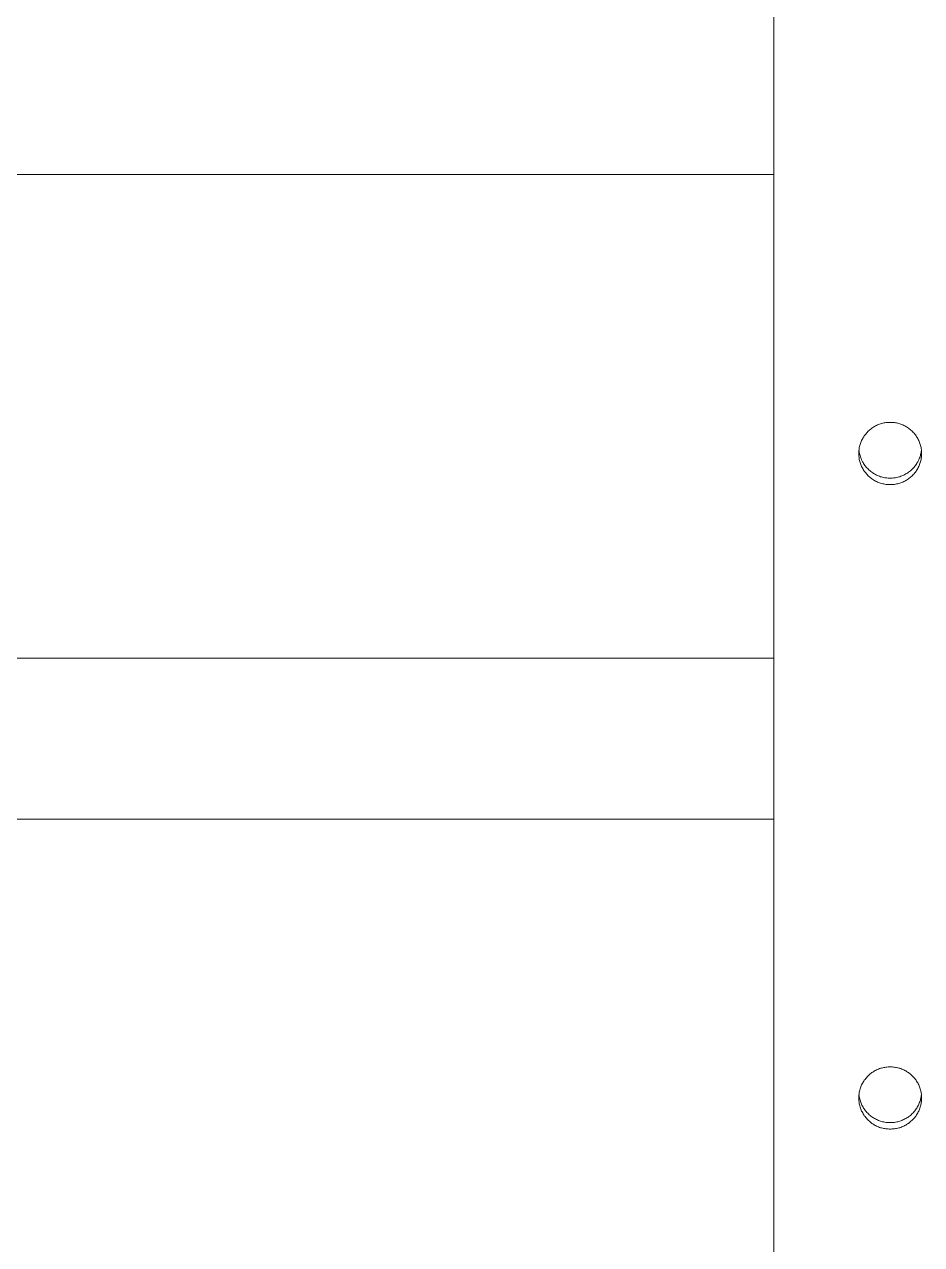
# Model space of a CAD drawing. Header units: millimetres. Extents: x -80 to 4518, y -398 to 2524.
# Drawn here: x 1547.2 to 1624.4, y 2057.4 to 2162.4 of the extents above; entities that cross this region are included whole.
import ezdxf

# ---------------------------------------------------------------- set-up
doc = ezdxf.new("R2010")
doc.units = ezdxf.units.MM
doc.layers.add('ZANO_R', color=7, linetype='Continuous', lineweight=0)

msp = doc.modelspace()

# ---------------------------------------------------------------- linework, layer by layer
at = {"layer": 'ZANO_R'}
for p, q in [((1611.68, 2042.54), (1611.68, 2259)), ((1397.77, 2149.5), (1611.68, 2149.5)), ((1619.63, 2127.25), (1619.57, 2127.18)), ((1619.69, 2127.32), (1619.63, 2127.25)), ((1619.75, 2127.39), (1619.69, 2127.32)), ((1619.82, 2127.45), (1619.75, 2127.39)), ((1619.89, 2127.52), (1619.82, 2127.45)), ((1619.96, 2127.58), (1619.89, 2127.52)), ((1620.03, 2127.63), (1619.96, 2127.58)), ((1620.11, 2127.69), (1620.03, 2127.63)), ((1620.18, 2127.74), (1620.11, 2127.69)), ((1620.26, 2127.79), (1620.18, 2127.74)), ((1620.34, 2127.84), (1620.26, 2127.79)), ((1620.42, 2127.88), (1620.34, 2127.84)), ((1620.51, 2127.92), (1620.42, 2127.88)), ((1620.59, 2127.96), (1620.51, 2127.92)), ((1620.68, 2128), (1620.59, 2127.96)), ((1620.76, 2128.03), (1620.68, 2128)), ((1620.85, 2128.06), (1620.76, 2128.03)), ((1620.94, 2128.08), (1620.85, 2128.06)), ((1621.03, 2128.11), (1620.94, 2128.08)), ((1621.12, 2128.13), (1621.03, 2128.11)), ((1621.21, 2128.14), (1621.12, 2128.13)), ((1621.31, 2128.16), (1621.21, 2128.14)), ((1621.4, 2128.17), (1621.31, 2128.16)), ((1621.49, 2128.17), (1621.4, 2128.17)), ((1621.58, 2128.18), (1621.49, 2128.17)), ((1621.68, 2128.18), (1621.58, 2128.18)), ((1621.77, 2128.18), (1621.68, 2128.18)), ((1621.86, 2128.17), (1621.77, 2128.18)), ((1621.95, 2128.17), (1621.86, 2128.17)), ((1622.05, 2128.16), (1621.95, 2128.17)), ((1622.14, 2128.14), (1622.05, 2128.16)), ((1622.23, 2128.13), (1622.14, 2128.14)), ((1622.32, 2128.11), (1622.23, 2128.13)), ((1622.41, 2128.08), (1622.32, 2128.11)), ((1622.5, 2128.06), (1622.41, 2128.08)), ((1622.59, 2128.03), (1622.5, 2128.06)), ((1622.67, 2128), (1622.59, 2128.03)), ((1622.76, 2127.96), (1622.67, 2128)), ((1622.85, 2127.92), (1622.76, 2127.96)), ((1622.93, 2127.88), (1622.85, 2127.92)), ((1623.01, 2127.84), (1622.93, 2127.88)), ((1623.09, 2127.79), (1623.01, 2127.84)), ((1623.17, 2127.74), (1623.09, 2127.79)), ((1623.25, 2127.69), (1623.17, 2127.74)), ((1623.32, 2127.63), (1623.25, 2127.69)), ((1623.39, 2127.58), (1623.32, 2127.63)), ((1623.46, 2127.52), (1623.39, 2127.58)), ((1623.53, 2127.45), (1623.46, 2127.52)), ((1623.6, 2127.39), (1623.53, 2127.45)), ((1623.66, 2127.32), (1623.6, 2127.39)), ((1623.73, 2127.25), (1623.66, 2127.32)), ((1623.79, 2127.18), (1623.73, 2127.25)), ((1619.09, 2126.28), (1619.07, 2126.19)), ((1619.12, 2126.37), (1619.09, 2126.28)), ((1619.15, 2126.46), (1619.12, 2126.37)), ((1619.19, 2126.54), (1619.15, 2126.46)), ((1619.22, 2126.63), (1619.19, 2126.54)), ((1619.26, 2126.71), (1619.22, 2126.63)), ((1619.31, 2126.8), (1619.26, 2126.71)), ((1619.35, 2126.88), (1619.31, 2126.8)), ((1619.4, 2126.95), (1619.35, 2126.88)), ((1619.45, 2127.03), (1619.4, 2126.95)), ((1619.51, 2127.11), (1619.45, 2127.03)), ((1619.57, 2127.18), (1619.51, 2127.11)), ((1623.84, 2127.11), (1623.79, 2127.18)), ((1623.9, 2127.03), (1623.84, 2127.11)), ((1623.95, 2126.95), (1623.9, 2127.03)), ((1624, 2126.88), (1623.95, 2126.95)), ((1624.04, 2126.8), (1624, 2126.88)), ((1624.09, 2126.71), (1624.04, 2126.8)), ((1624.13, 2126.63), (1624.09, 2126.71)), ((1624.17, 2126.54), (1624.13, 2126.63)), ((1624.2, 2126.46), (1624.17, 2126.54)), ((1624.23, 2126.37), (1624.2, 2126.46)), ((1624.26, 2126.28), (1624.23, 2126.37)), ((1624.29, 2126.19), (1624.26, 2126.28)), ((1618.99, 2125.74), (1618.98, 2125.64)), ((1618.98, 2125.64), (1618.98, 2125.55)), ((1618.98, 2125.55), (1618.98, 2125.46)), ((1618.98, 2125.46), (1618.98, 2125.37)), ((1618.98, 2125.37), (1618.99, 2125.27)), ((1619, 2125.83), (1618.99, 2125.74)), ((1619, 2125.69), (1618.99, 2125.78)), ((1618.99, 2125.27), (1619, 2125.18)), ((1619.01, 2125.92), (1619, 2125.83)), ((1619.02, 2125.6), (1619, 2125.69)), ((1619, 2125.18), (1619.01, 2125.09)), ((1619.02, 2126.01), (1619.01, 2125.92)), ((1619.04, 2126.1), (1619.02, 2126.01)), ((1619.04, 2125.5), (1619.02, 2125.6)), ((1619.07, 2126.19), (1619.04, 2126.1)), ((1619.06, 2125.41), (1619.04, 2125.5)), ((1619.08, 2125.32), (1619.06, 2125.41)), ((1619.11, 2125.23), (1619.08, 2125.32)), ((1619.14, 2125.14), (1619.11, 2125.23)), ((1624.24, 2125.23), (1624.21, 2125.14)), ((1624.27, 2125.32), (1624.24, 2125.23)), ((1624.29, 2125.41), (1624.27, 2125.32)), ((1624.31, 2126.1), (1624.29, 2126.19)), ((1624.32, 2125.5), (1624.29, 2125.41)), ((1624.33, 2126.01), (1624.31, 2126.1)), ((1624.33, 2125.6), (1624.32, 2125.5)), ((1624.34, 2125.92), (1624.33, 2126.01)), ((1624.35, 2125.69), (1624.33, 2125.6)), ((1624.36, 2125.83), (1624.34, 2125.92)), ((1624.34, 2125.09), (1624.36, 2125.18)), ((1624.36, 2125.78), (1624.35, 2125.69)), ((1624.37, 2125.74), (1624.36, 2125.83)), ((1624.36, 2125.18), (1624.37, 2125.27)), ((1624.37, 2125.64), (1624.37, 2125.74)), ((1624.38, 2125.55), (1624.37, 2125.64)), ((1624.37, 2125.37), (1624.38, 2125.46)), ((1624.37, 2125.27), (1624.37, 2125.37)), ((1624.38, 2125.46), (1624.38, 2125.55)), ((1619.01, 2125.09), (1619.02, 2125)), ((1619.02, 2125), (1619.04, 2124.91)), ((1619.04, 2124.91), (1619.07, 2124.82)), ((1619.07, 2124.82), (1619.09, 2124.73)), ((1619.09, 2124.73), (1619.12, 2124.64)), ((1619.12, 2124.64), (1619.15, 2124.55)), ((1619.17, 2125.06), (1619.14, 2125.14)), ((1619.15, 2124.55), (1619.19, 2124.46)), ((1619.21, 2124.97), (1619.17, 2125.06)), ((1619.19, 2124.46), (1619.22, 2124.38)), ((1619.25, 2124.89), (1619.21, 2124.97)), ((1619.22, 2124.38), (1619.26, 2124.3)), ((1619.3, 2124.8), (1619.25, 2124.89)), ((1619.26, 2124.3), (1619.31, 2124.21)), ((1619.34, 2124.72), (1619.3, 2124.8)), ((1619.31, 2124.21), (1619.35, 2124.13)), ((1619.39, 2124.64), (1619.34, 2124.72)), ((1619.35, 2124.13), (1619.4, 2124.05)), ((1619.44, 2124.56), (1619.39, 2124.64)), ((1619.5, 2124.48), (1619.44, 2124.56)), ((1619.55, 2124.41), (1619.5, 2124.48)), ((1619.61, 2124.34), (1619.55, 2124.41)), ((1619.67, 2124.27), (1619.61, 2124.34)), ((1619.74, 2124.2), (1619.67, 2124.27)), ((1619.8, 2124.13), (1619.74, 2124.2)), ((1619.87, 2124.07), (1619.8, 2124.13)), ((1623.55, 2124.13), (1623.48, 2124.07)), ((1623.61, 2124.2), (1623.55, 2124.13)), ((1623.68, 2124.27), (1623.61, 2124.2)), ((1623.74, 2124.34), (1623.68, 2124.27)), ((1623.8, 2124.41), (1623.74, 2124.34)), ((1623.86, 2124.48), (1623.8, 2124.41)), ((1623.91, 2124.56), (1623.86, 2124.48)), ((1623.96, 2124.64), (1623.91, 2124.56)), ((1623.95, 2124.05), (1624, 2124.13)), ((1624.01, 2124.72), (1623.96, 2124.64)), ((1624, 2124.13), (1624.04, 2124.21)), ((1624.06, 2124.8), (1624.01, 2124.72)), ((1624.04, 2124.21), (1624.09, 2124.3)), ((1624.1, 2124.89), (1624.06, 2124.8)), ((1624.09, 2124.3), (1624.13, 2124.38)), ((1624.14, 2124.97), (1624.1, 2124.89)), ((1624.13, 2124.38), (1624.17, 2124.46)), ((1624.18, 2125.06), (1624.14, 2124.97)), ((1624.17, 2124.46), (1624.2, 2124.55)), ((1624.21, 2125.14), (1624.18, 2125.06)), ((1624.2, 2124.55), (1624.23, 2124.64)), ((1624.23, 2124.64), (1624.26, 2124.73)), ((1624.26, 2124.73), (1624.29, 2124.82)), ((1624.29, 2124.82), (1624.31, 2124.91)), ((1624.31, 2124.91), (1624.33, 2125)), ((1624.33, 2125), (1624.34, 2125.09)), ((1619.4, 2124.05), (1619.45, 2123.98)), ((1619.45, 2123.98), (1619.51, 2123.9)), ((1619.51, 2123.9), (1619.57, 2123.83)), ((1619.57, 2123.83), (1619.63, 2123.76)), ((1619.63, 2123.76), (1619.69, 2123.69)), ((1619.69, 2123.69), (1619.75, 2123.62)), ((1619.75, 2123.62), (1619.82, 2123.56)), ((1619.82, 2123.56), (1619.89, 2123.49)), ((1619.94, 2124.01), (1619.87, 2124.07)), ((1619.89, 2123.49), (1619.96, 2123.43)), ((1620.02, 2123.95), (1619.94, 2124.01)), ((1619.96, 2123.43), (1620.03, 2123.38)), ((1620.09, 2123.89), (1620.02, 2123.95)), ((1620.03, 2123.38), (1620.11, 2123.32)), ((1620.17, 2123.84), (1620.09, 2123.89)), ((1620.11, 2123.32), (1620.18, 2123.27)), ((1620.25, 2123.79), (1620.17, 2123.84)), ((1620.18, 2123.27), (1620.26, 2123.22)), ((1620.33, 2123.74), (1620.25, 2123.79)), ((1620.26, 2123.22), (1620.34, 2123.17)), ((1620.41, 2123.7), (1620.33, 2123.74)), ((1620.34, 2123.17), (1620.42, 2123.13)), ((1620.5, 2123.65), (1620.41, 2123.7)), ((1620.42, 2123.13), (1620.51, 2123.09)), ((1620.58, 2123.61), (1620.5, 2123.65)), ((1620.51, 2123.09), (1620.59, 2123.05)), ((1620.67, 2123.58), (1620.58, 2123.61)), ((1620.59, 2123.05), (1620.68, 2123.01)), ((1620.76, 2123.54), (1620.67, 2123.58)), ((1620.84, 2123.51), (1620.76, 2123.54)), ((1620.93, 2123.49), (1620.84, 2123.51)), ((1621.02, 2123.46), (1620.93, 2123.49)), ((1621.12, 2123.44), (1621.02, 2123.46)), ((1621.21, 2123.42), (1621.12, 2123.44)), ((1621.3, 2123.41), (1621.21, 2123.42)), ((1621.39, 2123.4), (1621.3, 2123.41)), ((1621.49, 2123.39), (1621.39, 2123.4)), ((1621.58, 2123.39), (1621.49, 2123.39)), ((1621.68, 2123.39), (1621.58, 2123.39)), ((1621.77, 2123.39), (1621.68, 2123.39)), ((1621.86, 2123.39), (1621.77, 2123.39)), ((1621.96, 2123.4), (1621.86, 2123.39)), ((1622.05, 2123.41), (1621.96, 2123.4)), ((1622.14, 2123.42), (1622.05, 2123.41)), ((1622.24, 2123.44), (1622.14, 2123.42)), ((1622.33, 2123.46), (1622.24, 2123.44)), ((1622.42, 2123.49), (1622.33, 2123.46)), ((1622.51, 2123.51), (1622.42, 2123.49)), ((1622.6, 2123.54), (1622.51, 2123.51)), ((1622.68, 2123.58), (1622.6, 2123.54)), ((1622.67, 2123.01), (1622.76, 2123.05)), ((1622.77, 2123.61), (1622.68, 2123.58)), ((1622.76, 2123.05), (1622.85, 2123.09)), ((1622.86, 2123.65), (1622.77, 2123.61)), ((1622.85, 2123.09), (1622.93, 2123.13)), ((1622.94, 2123.7), (1622.86, 2123.65)), ((1622.93, 2123.13), (1623.01, 2123.17)), ((1623.02, 2123.74), (1622.94, 2123.7)), ((1623.01, 2123.17), (1623.09, 2123.22)), ((1623.1, 2123.79), (1623.02, 2123.74)), ((1623.09, 2123.22), (1623.17, 2123.27)), ((1623.18, 2123.84), (1623.1, 2123.79)), ((1623.17, 2123.27), (1623.25, 2123.32)), ((1623.26, 2123.89), (1623.18, 2123.84)), ((1623.25, 2123.32), (1623.32, 2123.38)), ((1623.33, 2123.95), (1623.26, 2123.89)), ((1623.32, 2123.38), (1623.39, 2123.43)), ((1623.41, 2124.01), (1623.33, 2123.95)), ((1623.39, 2123.43), (1623.46, 2123.49)), ((1623.48, 2124.07), (1623.41, 2124.01)), ((1623.46, 2123.49), (1623.53, 2123.56)), ((1623.53, 2123.56), (1623.6, 2123.62)), ((1623.6, 2123.62), (1623.66, 2123.69)), ((1623.66, 2123.69), (1623.73, 2123.76)), ((1623.73, 2123.76), (1623.79, 2123.83)), ((1623.79, 2123.83), (1623.84, 2123.9)), ((1623.84, 2123.9), (1623.9, 2123.98)), ((1623.9, 2123.98), (1623.95, 2124.05)), ((1620.68, 2123.01), (1620.76, 2122.98)), ((1620.76, 2122.98), (1620.85, 2122.95)), ((1620.85, 2122.95), (1620.94, 2122.93)), ((1620.94, 2122.93), (1621.03, 2122.9)), ((1621.03, 2122.9), (1621.12, 2122.88)), ((1621.12, 2122.88), (1621.21, 2122.87)), ((1621.21, 2122.87), (1621.31, 2122.85)), ((1621.31, 2122.85), (1621.4, 2122.84)), ((1621.4, 2122.84), (1621.49, 2122.84)), ((1621.49, 2122.84), (1621.58, 2122.83)), ((1621.58, 2122.83), (1621.68, 2122.83)), ((1621.68, 2122.83), (1621.77, 2122.83)), ((1621.77, 2122.83), (1621.86, 2122.84)), ((1621.86, 2122.84), (1621.95, 2122.84)), ((1621.95, 2122.84), (1622.05, 2122.85)), ((1622.05, 2122.85), (1622.14, 2122.87)), ((1622.14, 2122.87), (1622.23, 2122.88)), ((1622.23, 2122.88), (1622.32, 2122.9)), ((1622.32, 2122.9), (1622.41, 2122.93)), ((1622.41, 2122.93), (1622.5, 2122.95)), ((1622.5, 2122.95), (1622.59, 2122.98)), ((1622.59, 2122.98), (1622.67, 2123.01)), ((1611.68, 2107.89), (1397.77, 2107.89)), ((1397.77, 2094.04), (1611.68, 2094.04)), ((1621.03, 2072.65), (1620.94, 2072.62)), ((1621.12, 2072.67), (1621.03, 2072.65)), ((1621.21, 2072.68), (1621.12, 2072.67)), ((1621.31, 2072.7), (1621.21, 2072.68)), ((1621.4, 2072.71), (1621.31, 2072.7)), ((1621.49, 2072.72), (1621.4, 2072.71)), ((1621.58, 2072.72), (1621.49, 2072.72)), ((1621.68, 2072.72), (1621.58, 2072.72)), ((1621.77, 2072.72), (1621.68, 2072.72)), ((1621.86, 2072.72), (1621.77, 2072.72)), ((1621.95, 2072.71), (1621.86, 2072.72)), ((1622.05, 2072.7), (1621.95, 2072.71)), ((1622.14, 2072.68), (1622.05, 2072.7)), ((1622.23, 2072.67), (1622.14, 2072.68)), ((1622.32, 2072.65), (1622.23, 2072.67)), ((1622.41, 2072.62), (1622.32, 2072.65)), ((1619.51, 2071.65), (1619.45, 2071.57)), ((1619.57, 2071.72), (1619.51, 2071.65)), ((1619.63, 2071.79), (1619.57, 2071.72)), ((1619.69, 2071.86), (1619.63, 2071.79)), ((1619.75, 2071.93), (1619.69, 2071.86)), ((1619.82, 2071.99), (1619.75, 2071.93)), ((1619.89, 2072.06), (1619.82, 2071.99)), ((1619.96, 2072.12), (1619.89, 2072.06)), ((1620.03, 2072.17), (1619.96, 2072.12)), ((1620.11, 2072.23), (1620.03, 2072.17)), ((1620.18, 2072.28), (1620.11, 2072.23)), ((1620.26, 2072.33), (1620.18, 2072.28)), ((1620.34, 2072.38), (1620.26, 2072.33)), ((1620.42, 2072.42), (1620.34, 2072.38)), ((1620.51, 2072.46), (1620.42, 2072.42)), ((1620.59, 2072.5), (1620.51, 2072.46)), ((1620.68, 2072.54), (1620.59, 2072.5)), ((1620.76, 2072.57), (1620.68, 2072.54)), ((1620.85, 2072.6), (1620.76, 2072.57)), ((1620.94, 2072.62), (1620.85, 2072.6)), ((1622.5, 2072.6), (1622.41, 2072.62)), ((1622.59, 2072.57), (1622.5, 2072.6)), ((1622.67, 2072.54), (1622.59, 2072.57)), ((1622.76, 2072.5), (1622.67, 2072.54)), ((1622.85, 2072.46), (1622.76, 2072.5)), ((1622.93, 2072.42), (1622.85, 2072.46)), ((1623.01, 2072.38), (1622.93, 2072.42)), ((1623.09, 2072.33), (1623.01, 2072.38)), ((1623.17, 2072.28), (1623.09, 2072.33)), ((1623.25, 2072.23), (1623.17, 2072.28)), ((1623.32, 2072.17), (1623.25, 2072.23)), ((1623.39, 2072.12), (1623.32, 2072.17)), ((1623.46, 2072.06), (1623.39, 2072.12)), ((1623.53, 2071.99), (1623.46, 2072.06)), ((1623.6, 2071.93), (1623.53, 2071.99)), ((1623.66, 2071.86), (1623.6, 2071.93)), ((1623.73, 2071.79), (1623.66, 2071.86)), ((1623.79, 2071.72), (1623.73, 2071.79)), ((1623.84, 2071.65), (1623.79, 2071.72)), ((1623.9, 2071.57), (1623.84, 2071.65)), ((1619.02, 2070.55), (1619.01, 2070.46)), ((1619.04, 2070.64), (1619.02, 2070.55)), ((1619.07, 2070.73), (1619.04, 2070.64)), ((1619.09, 2070.82), (1619.07, 2070.73)), ((1619.12, 2070.91), (1619.09, 2070.82)), ((1619.15, 2071), (1619.12, 2070.91)), ((1619.19, 2071.09), (1619.15, 2071)), ((1619.22, 2071.17), (1619.19, 2071.09)), ((1619.26, 2071.25), (1619.22, 2071.17)), ((1619.31, 2071.34), (1619.26, 2071.25)), ((1619.35, 2071.42), (1619.31, 2071.34)), ((1619.4, 2071.5), (1619.35, 2071.42)), ((1619.45, 2071.57), (1619.4, 2071.5)), ((1623.95, 2071.5), (1623.9, 2071.57)), ((1624, 2071.42), (1623.95, 2071.5)), ((1624.04, 2071.34), (1624, 2071.42)), ((1624.09, 2071.25), (1624.04, 2071.34)), ((1624.13, 2071.17), (1624.09, 2071.25)), ((1624.17, 2071.09), (1624.13, 2071.17)), ((1624.2, 2071), (1624.17, 2071.09)), ((1624.23, 2070.91), (1624.2, 2071)), ((1624.26, 2070.82), (1624.23, 2070.91)), ((1624.29, 2070.73), (1624.26, 2070.82)), ((1624.31, 2070.64), (1624.29, 2070.73)), ((1624.33, 2070.55), (1624.31, 2070.64)), ((1624.34, 2070.46), (1624.33, 2070.55)), ((1618.99, 2070.28), (1618.98, 2070.19)), ((1618.98, 2070.19), (1618.98, 2070.09)), ((1618.98, 2070.09), (1618.98, 2070)), ((1618.98, 2070), (1618.98, 2069.91)), ((1618.98, 2069.91), (1618.99, 2069.81)), ((1619, 2070.37), (1618.99, 2070.28)), ((1619, 2070.23), (1618.99, 2070.32)), ((1618.99, 2069.81), (1619, 2069.72)), ((1619.01, 2070.46), (1619, 2070.37)), ((1619.02, 2070.14), (1619, 2070.23)), ((1619, 2069.72), (1619.01, 2069.63)), ((1619.01, 2069.63), (1619.02, 2069.54)), ((1619.04, 2070.05), (1619.02, 2070.14)), ((1619.02, 2069.54), (1619.04, 2069.45)), ((1619.06, 2069.95), (1619.04, 2070.05)), ((1619.08, 2069.86), (1619.06, 2069.95)), ((1619.11, 2069.77), (1619.08, 2069.86)), ((1619.14, 2069.69), (1619.11, 2069.77)), ((1619.17, 2069.6), (1619.14, 2069.69)), ((1619.21, 2069.51), (1619.17, 2069.6)), ((1619.25, 2069.43), (1619.21, 2069.51)), ((1624.14, 2069.51), (1624.1, 2069.43)), ((1624.18, 2069.6), (1624.14, 2069.51)), ((1624.21, 2069.69), (1624.18, 2069.6)), ((1624.24, 2069.77), (1624.21, 2069.69)), ((1624.27, 2069.86), (1624.24, 2069.77)), ((1624.29, 2069.95), (1624.27, 2069.86)), ((1624.32, 2070.05), (1624.29, 2069.95)), ((1624.31, 2069.45), (1624.33, 2069.54)), ((1624.33, 2070.14), (1624.32, 2070.05)), ((1624.35, 2070.23), (1624.33, 2070.14)), ((1624.33, 2069.54), (1624.34, 2069.63)), ((1624.36, 2070.37), (1624.34, 2070.46)), ((1624.34, 2069.63), (1624.36, 2069.72)), ((1624.36, 2070.32), (1624.35, 2070.23)), ((1624.37, 2070.28), (1624.36, 2070.37)), ((1624.36, 2069.72), (1624.37, 2069.81)), ((1624.37, 2070.19), (1624.37, 2070.28)), ((1624.38, 2070.09), (1624.37, 2070.19)), ((1624.37, 2069.91), (1624.38, 2070)), ((1624.37, 2069.81), (1624.37, 2069.91)), ((1624.38, 2070), (1624.38, 2070.09)), ((1619.04, 2069.45), (1619.07, 2069.36)), ((1619.07, 2069.36), (1619.09, 2069.27)), ((1619.09, 2069.27), (1619.12, 2069.18)), ((1619.12, 2069.18), (1619.15, 2069.09)), ((1619.15, 2069.09), (1619.19, 2069.01)), ((1619.19, 2069.01), (1619.22, 2068.92)), ((1619.22, 2068.92), (1619.26, 2068.84)), ((1619.3, 2069.34), (1619.25, 2069.43)), ((1619.26, 2068.84), (1619.31, 2068.76)), ((1619.34, 2069.26), (1619.3, 2069.34)), ((1619.31, 2068.76), (1619.35, 2068.67)), ((1619.39, 2069.18), (1619.34, 2069.26)), ((1619.35, 2068.67), (1619.4, 2068.6)), ((1619.44, 2069.1), (1619.39, 2069.18)), ((1619.4, 2068.6), (1619.45, 2068.52)), ((1619.5, 2069.03), (1619.44, 2069.1)), ((1619.45, 2068.52), (1619.51, 2068.44)), ((1619.55, 2068.95), (1619.5, 2069.03)), ((1619.61, 2068.88), (1619.55, 2068.95)), ((1619.67, 2068.81), (1619.61, 2068.88)), ((1619.74, 2068.74), (1619.67, 2068.81)), ((1619.8, 2068.67), (1619.74, 2068.74)), ((1619.87, 2068.61), (1619.8, 2068.67)), ((1619.94, 2068.55), (1619.87, 2068.61)), ((1620.02, 2068.49), (1619.94, 2068.55)), ((1620.09, 2068.43), (1620.02, 2068.49)), ((1623.33, 2068.49), (1623.26, 2068.43)), ((1623.41, 2068.55), (1623.33, 2068.49)), ((1623.48, 2068.61), (1623.41, 2068.55)), ((1623.55, 2068.67), (1623.48, 2068.61)), ((1623.61, 2068.74), (1623.55, 2068.67)), ((1623.68, 2068.81), (1623.61, 2068.74)), ((1623.74, 2068.88), (1623.68, 2068.81)), ((1623.8, 2068.95), (1623.74, 2068.88)), ((1623.86, 2069.03), (1623.8, 2068.95)), ((1623.84, 2068.44), (1623.9, 2068.52)), ((1623.91, 2069.1), (1623.86, 2069.03)), ((1623.9, 2068.52), (1623.95, 2068.6)), ((1623.96, 2069.18), (1623.91, 2069.1)), ((1623.95, 2068.6), (1624, 2068.67)), ((1624.01, 2069.26), (1623.96, 2069.18)), ((1624, 2068.67), (1624.04, 2068.76)), ((1624.06, 2069.34), (1624.01, 2069.26)), ((1624.04, 2068.76), (1624.09, 2068.84)), ((1624.1, 2069.43), (1624.06, 2069.34)), ((1624.09, 2068.84), (1624.13, 2068.92)), ((1624.13, 2068.92), (1624.17, 2069.01)), ((1624.17, 2069.01), (1624.2, 2069.09)), ((1624.2, 2069.09), (1624.23, 2069.18)), ((1624.23, 2069.18), (1624.26, 2069.27)), ((1624.26, 2069.27), (1624.29, 2069.36)), ((1624.29, 2069.36), (1624.31, 2069.45)), ((1619.51, 2068.44), (1619.57, 2068.37)), ((1619.57, 2068.37), (1619.63, 2068.3)), ((1619.63, 2068.3), (1619.69, 2068.23)), ((1619.69, 2068.23), (1619.75, 2068.16)), ((1619.75, 2068.16), (1619.82, 2068.1)), ((1619.82, 2068.1), (1619.89, 2068.04)), ((1619.89, 2068.04), (1619.96, 2067.98)), ((1619.96, 2067.98), (1620.03, 2067.92)), ((1620.03, 2067.92), (1620.11, 2067.86)), ((1620.17, 2068.38), (1620.09, 2068.43)), ((1620.11, 2067.86), (1620.18, 2067.81)), ((1620.25, 2068.33), (1620.17, 2068.38)), ((1620.18, 2067.81), (1620.26, 2067.76)), ((1620.33, 2068.28), (1620.25, 2068.33)), ((1620.26, 2067.76), (1620.34, 2067.71)), ((1620.41, 2068.24), (1620.33, 2068.28)), ((1620.34, 2067.71), (1620.42, 2067.67)), ((1620.5, 2068.19), (1620.41, 2068.24)), ((1620.42, 2067.67), (1620.51, 2067.63)), ((1620.58, 2068.16), (1620.5, 2068.19)), ((1620.51, 2067.63), (1620.59, 2067.59)), ((1620.67, 2068.12), (1620.58, 2068.16)), ((1620.59, 2067.59), (1620.68, 2067.56)), ((1620.76, 2068.09), (1620.67, 2068.12)), ((1620.68, 2067.56), (1620.76, 2067.52)), ((1620.84, 2068.06), (1620.76, 2068.09)), ((1620.76, 2067.52), (1620.85, 2067.49)), ((1620.93, 2068.03), (1620.84, 2068.06)), ((1620.85, 2067.49), (1620.94, 2067.47)), ((1621.02, 2068), (1620.93, 2068.03)), ((1620.94, 2067.47), (1621.03, 2067.44)), ((1621.12, 2067.98), (1621.02, 2068)), ((1621.03, 2067.44), (1621.12, 2067.42)), ((1621.21, 2067.97), (1621.12, 2067.98)), ((1621.12, 2067.42), (1621.21, 2067.41)), ((1621.3, 2067.95), (1621.21, 2067.97)), ((1621.21, 2067.41), (1621.31, 2067.39)), ((1621.39, 2067.94), (1621.3, 2067.95)), ((1621.49, 2067.93), (1621.39, 2067.94)), ((1621.58, 2067.93), (1621.49, 2067.93)), ((1621.68, 2067.93), (1621.58, 2067.93)), ((1621.77, 2067.93), (1621.68, 2067.93)), ((1621.86, 2067.93), (1621.77, 2067.93)), ((1621.96, 2067.94), (1621.86, 2067.93)), ((1622.05, 2067.95), (1621.96, 2067.94)), ((1622.14, 2067.97), (1622.05, 2067.95)), ((1622.05, 2067.39), (1622.14, 2067.41)), ((1622.24, 2067.98), (1622.14, 2067.97)), ((1622.14, 2067.41), (1622.23, 2067.42)), ((1622.23, 2067.42), (1622.32, 2067.44)), ((1622.33, 2068), (1622.24, 2067.98)), ((1622.32, 2067.44), (1622.41, 2067.47)), ((1622.42, 2068.03), (1622.33, 2068)), ((1622.41, 2067.47), (1622.5, 2067.49)), ((1622.51, 2068.06), (1622.42, 2068.03)), ((1622.5, 2067.49), (1622.59, 2067.52)), ((1622.6, 2068.09), (1622.51, 2068.06)), ((1622.59, 2067.52), (1622.67, 2067.56)), ((1622.68, 2068.12), (1622.6, 2068.09)), ((1622.67, 2067.56), (1622.76, 2067.59)), ((1622.77, 2068.16), (1622.68, 2068.12)), ((1622.76, 2067.59), (1622.85, 2067.63)), ((1622.86, 2068.19), (1622.77, 2068.16)), ((1622.85, 2067.63), (1622.93, 2067.67)), ((1622.94, 2068.24), (1622.86, 2068.19)), ((1622.93, 2067.67), (1623.01, 2067.71)), ((1623.02, 2068.28), (1622.94, 2068.24)), ((1623.01, 2067.71), (1623.09, 2067.76)), ((1623.1, 2068.33), (1623.02, 2068.28)), ((1623.09, 2067.76), (1623.17, 2067.81)), ((1623.18, 2068.38), (1623.1, 2068.33)), ((1623.17, 2067.81), (1623.25, 2067.86)), ((1623.26, 2068.43), (1623.18, 2068.38)), ((1623.25, 2067.86), (1623.32, 2067.92)), ((1623.32, 2067.92), (1623.39, 2067.98)), ((1623.39, 2067.98), (1623.46, 2068.04)), ((1623.46, 2068.04), (1623.53, 2068.1)), ((1623.53, 2068.1), (1623.6, 2068.16)), ((1623.6, 2068.16), (1623.66, 2068.23)), ((1623.66, 2068.23), (1623.73, 2068.3)), ((1623.73, 2068.3), (1623.79, 2068.37)), ((1623.79, 2068.37), (1623.84, 2068.44)), ((1621.31, 2067.39), (1621.4, 2067.38)), ((1621.4, 2067.38), (1621.49, 2067.38)), ((1621.49, 2067.38), (1621.58, 2067.37)), ((1621.58, 2067.37), (1621.68, 2067.37)), ((1621.68, 2067.37), (1621.77, 2067.37)), ((1621.77, 2067.37), (1621.86, 2067.38)), ((1621.86, 2067.38), (1621.95, 2067.38)), ((1621.95, 2067.38), (1622.05, 2067.39))]:
    msp.add_line(p, q, dxfattribs=at)

doc.saveas('drawing.dxf')
